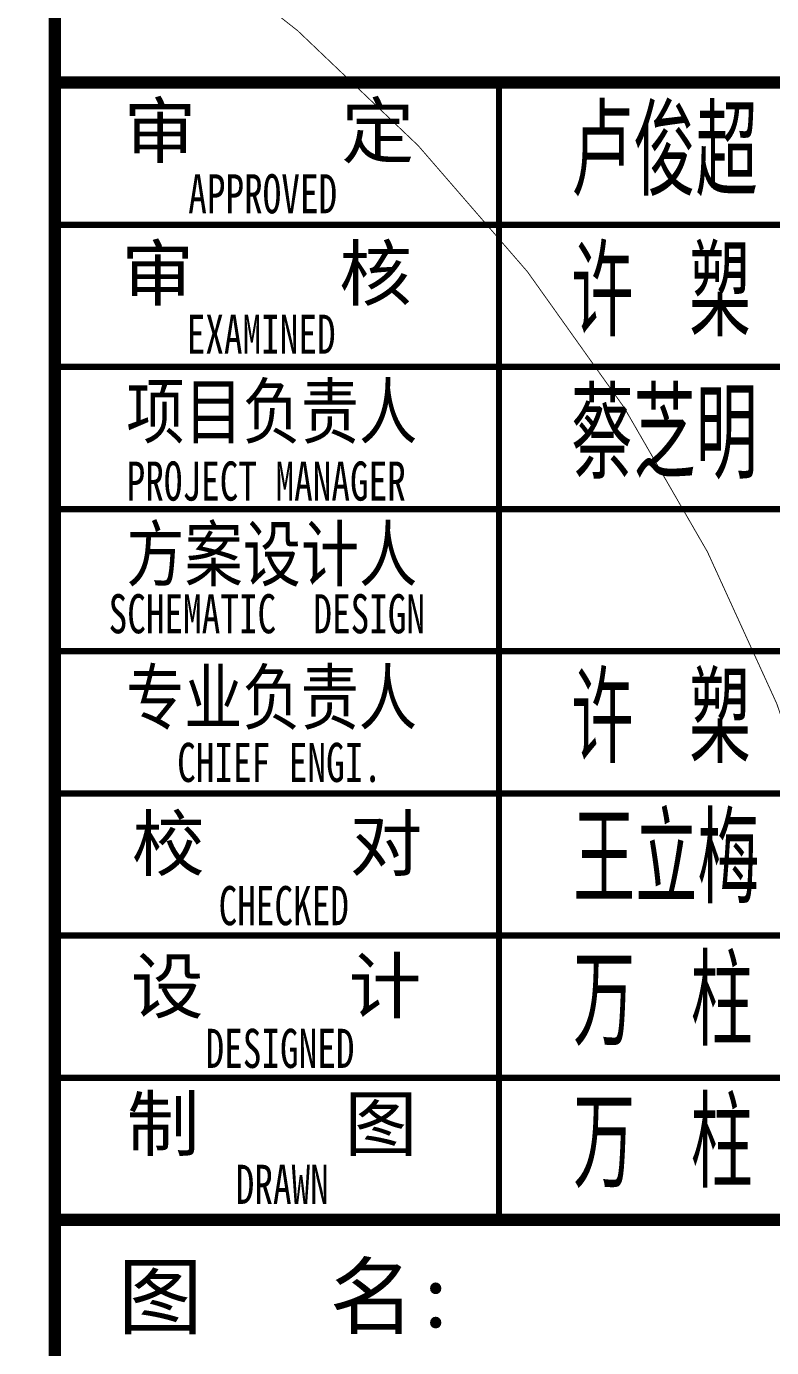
# Model space of a CAD drawing. Extents: x -668857 to 185752, y -270966 to 286822.
# Drawn here: x -143897 to -139703, y -240384 to -232949 of the extents above; entities that cross this region are included whole.
import ezdxf
from ezdxf.enums import TextEntityAlignment as Align

# ---------------------------------------------------------------- set-up
doc = ezdxf.new("R2010")
doc.units = 0
doc.header["$LTSCALE"] = 1000
doc.layers.add('-TK', color=7, linetype='CONTINUOUS')
doc.layers.add('图签文字', color=4, linetype='CONTINUOUS')
doc.layers.add('图框', color=9, linetype='CONTINUOUS', lineweight=18)
doc.layers.add('审图修改', color=2, linetype='CONTINUOUS', plot=False)
doc.styles.add('建筑图签-1', font='simhei.ttf', dxfattribs={"width": 0.7})
doc.styles.add('建筑图签-2', font='TXT.shx', dxfattribs={"width": 0.5, "bigfont": 'HZTXT.shx'})

# ---------------------------------------------------------------- blocks, each defined once
blk = doc.blocks.new('A1')
at = {"layer": '图框'}
for points, const_width in [([(76100, 1000), (76100, 58400)], 70), ([(83100, 14200.3), (76100, 14200.3)], 70), ([(76100, 14200.3), (83100, 14200.3)], 70), ([(78599.5, 7800.3), (78600, 14200.3)], 35), ([(76100, 13400.3), (83100, 13400.3)], 35), ([(76100, 12600.3), (83100, 12600.3)], 35), ([(76100, 11800.3), (83100, 11800.3)], 35), ([(76100, 11000.3), (83100, 11000.3)], 35), ([(76100, 10200.3), (83100, 10200.3)], 35), ([(76100, 9400.3), (83100, 9400.3)], 35), ([(76100, 8600.3), (83100, 8600.3)], 35), ([(76100, 7800.3), (83100, 7800.3)], 70)]:
    blk.add_lwpolyline(points, dxfattribs=dict(at, const_width=const_width))
at = {"layer": '图框', "style": '建筑图签-1', "width": 0.7}
for s, p in [('APPROVED ', (76850.6, 13464.7)), ('EXAMINED  ', (76842, 12674.2, -1799)), ('PROJECT MANAGER', (76503.9, 11848, -1799)), ('SCHEMATIC  DESIGN', (76402.6, 11101.4, -1799))]:
    blk.add_text(s, height=220, dxfattribs=at).set_placement(p)
for s, p in [('CHIEF ENGI.', (77364.5, 10374.8)), ('CHECKED  ', (77493, 9568.8)), ('DESIGNED ', (77419.6, 8765.5)), (' DRAWN   ', (77484.6, 8000.5))]:
    blk.add_text(s, height=220, dxfattribs=at).set_placement(p, align=Align.MIDDLE)
at = {"layer": '图签文字', "color": 7, "style": '建筑图签-1'}
for s, height, p in [('审    定', 300, (76487.7, 13779.2)), ('审    核', 300, (76474.6, 12976.9)), ('校    对', 300, (76533.3, 9768.2)), ('设    计', 300, (76527.9, 8966.5)), ('制    图', 300, (76504.9, 8191.7)), ('图   名:', 350, (76455.3, 7195.2))]:
    blk.add_text(s, height=height, dxfattribs=at).set_placement(p)
at = {"layer": '图签文字', "color": 0, "style": '建筑图签-2', "width": 0.7}
for s, p in [('卢俊超', (79006.2, 13561.9)), ('许 槊', (79006.2, 12770.9)), ('蔡芝明', (79006.2, 11970.9)), ('许 槊', (79006.2, 10370.9)), ('王立梅', (79016.3, 9580.4)), ('万 柱', (79016.3, 8780.4)), ('万 柱', (79016.3, 7980.4))]:
    blk.add_text(s, height=500, dxfattribs=at).set_placement(p)
at = {"layer": '图签文字', "color": 7, "style": '建筑图签-1', "width": 0.8}
for s, p in [('项目负责人', (76502.5, 12200.7)), ('方案设计人', (76502.5, 11398.1)), ('专业负责人', (76501.2, 10591.6))]:
    blk.add_text(s, height=300, dxfattribs=at).set_placement(p)

msp = doc.modelspace()

# ---------------------------------------------------------------- linework, layer by layer
at = {"layer": '审图修改', "const_width": 5}
msp.add_lwpolyline([(-229268, -180663.74, -0.5773503), (-212193.84, -180663.74, -0.5773503), (-195119.67, -180663.74, -0.5773503), (-178045.5, -180663.74, -0.5773503), (-160971.34, -180663.74, -0.5773503), (-143897.17, -180663.74, -0.5773503), (-143897.17, -197737.9, -0.5773503), (-143897.17, -214812.07, -0.5773503), (-143897.17, -231886.23, -0.5773503), (-143897.17, -248960.4, -0.5773503), (-143897.17, -266034.56, -0.5773503), (-160971.34, -266034.56, -0.5773503), (-178045.5, -266034.56, -0.5773503), (-195119.67, -266034.56, -0.5773503), (-212193.84, -266034.56, -0.5773503), (-229268, -266034.56, -0.5773503), (-229268, -248960.4, -0.5773503), (-229268, -231886.23, -0.5773503), (-229268, -214812.07, -0.5773503), (-229268, -197737.9, -0.5773503), (-229268, -180663.74, -0.5773503), (-229268, -180663.74, -0.5773503)], format="xyb", dxfattribs=at)

# ---------------------------------------------------------------- block references
at = {"layer": '-TK'}
msp.add_blockref('A1', (-219837.15, -247465.57), dxfattribs=at)

doc.saveas('drawing.dxf')
